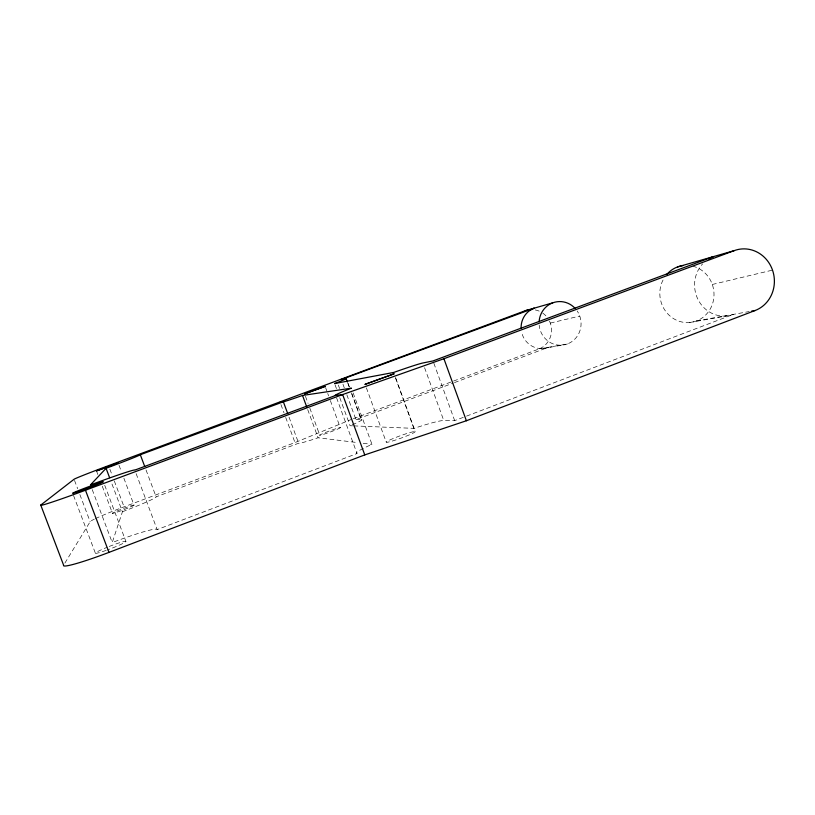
<?xml version="1.0" encoding="UTF-8"?>
<svg xmlns="http://www.w3.org/2000/svg" width="815" height="815" viewBox="0 0 815 815"><rect width="100%" height="100%" fill="white"/><g stroke="black" fill="none" stroke-linecap="round" stroke-linejoin="round"><path stroke-width="0.61" stroke-dasharray="4.08 3.06" d="M353.15 392.952L371.976 444.358A47.148 3.81 -20 0 0 357.021 453.537L157.173 529.587A50.204 4.004 -21.1 0 0 112.236 542.556L122.444 511.738L111.37 482.388M64.905 563.073L90.139 521.692A35.3 2.007 -20.8 0 1 94.275 519.186M95.375 518.656A35.3 2.007 -20.8 0 1 124.063 506.838L294.979 442.576L350.99 419.603M353.832 425.888L414.061 428.364A47.148 3.81 -20 0 1 443.757 420.52L454.678 420.632L465.355 416.567M466.537 416.108L733.561 314.335A30.634 28.749 80.8 0 1 699.331 301.866A30.634 28.749 80.8 0 1 702.611 263.887M353.364 418.706L538.827 349.024L567.464 343.92A21.852 20.976 80.2 0 0 577.203 311.004M346.844 394.786L355.951 419.654L453.283 383.05M454.475 382.602L548.24 347.343A20.833 20.049 80.1 0 1 521.508 331.644M122.444 511.738A35.3 2.007 -20.8 0 0 156.123 496.855L298.647 443.228A33.68 1.936 -20.2 0 0 318.095 437.767L358.193 442.677M550.319 323.076L579.76 316.057M712.3 284.476L772.508 270.122M696.499 320.937L749.168 311.564M543.136 348.504L562.126 345.142M689.622 322.516L726.257 316.016M355.951 419.654L361.177 419.705L351.275 392.667M339.753 397.628L350.063 425.725L352.569 425.838M363.205 443.289L371.976 444.358M73.554 495.551L95.355 553.11M109.872 469.185L112.093 475.064M114.304 480.952L124.063 506.838M104.728 485.292L125.928 541.476M96.944 472.13L97.831 474.483M102.272 486.239L112.48 513.287M92.238 489.632L112.236 542.556M74.522 480.432L77.649 488.684M79.88 494.573L90.139 521.692M146.028 469.949L156.123 496.855M136.146 473.668L157.173 529.587M119.021 465.284L121.231 471.152M123.88 478.191L134.037 505.168A11.532 0.652 -20.8 0 1 117.717 511.932A11.532 0.652 -20.8 0 1 118.012 510.608A11.532 0.652 -20.8 0 1 134.037 505.168M289.04 417.188L298.647 443.228M280.941 404.546L283.977 412.767M285.708 417.463L294.979 442.576M325.572 387.583L327.304 392.31M327.732 393.492L328.598 395.856M330.34 400.572L340.313 427.732A11.003 0.632 -20.2 0 1 323.952 434.201A11.003 0.632 -20.2 0 1 325.868 432.337A11.003 0.632 -20.2 0 1 340.313 427.732M305.462 396.294L308.07 403.384M309.812 408.101L319.816 435.271M307.703 409.558L318.095 437.767M366.393 387.869L386.208 442.076M348.087 383.437L349.38 386.982M351.55 392.901L361.514 420.112M347.832 383.274L349.126 386.799M342.972 384.242L344.266 387.757M338.317 385.067L339.58 388.49M335.026 384.741L336.748 389.427M336.564 397.781L357.021 453.537M395.856 378.405L414.061 428.364M395.306 377.406L415.11 431.777A15.403 1.243 -20 0 1 392.85 440.874A15.403 1.243 -20 0 1 393.981 438.185A15.403 1.243 -20 0 1 415.11 431.777M433.865 363.266L454.678 420.632M424.574 367.687L443.757 420.52M361.177 419.705A33.68 1.936 -20.2 0 1 350.063 425.725M109.22 546.457A16.392 1.304 -21.1 0 1 125.897 541.557A16.392 1.304 -21.1 0 1 107.122 550.033M106.144 550.38A16.392 1.304 -21.1 0 1 95.345 553.13A16.392 1.304 -21.1 0 1 107.264 547.242M567.403 343.95A21.852 20.976 80.2 0 1 539.173 325.165M535.241 309.934A20.334 19.601 80.1 0 1 540.121 311.564M542.81 313.154A20.334 19.601 80.1 0 1 546.661 316.689M549.504 321.12A20.334 19.601 80.1 0 1 538.827 349.024M692.628 266.108A28.668 27.048 80.7 0 1 712.687 303.323A28.668 27.048 80.7 0 1 675.992 319.959A28.668 27.048 80.7 0 1 663.359 279.382"/><path stroke-width="1.22" d="M106.062 468.299L90.455 484.925A50.316 1.62 -20.5 0 1 134.811 470.102L335.699 395.407A47.26 1.538 -20.1 0 1 351.397 388.164L302.518 395.448A33.731 0.784 -20.1 0 1 283.355 401.795L140.312 454.739A35.361 0.805 -20.4 0 1 106.062 468.299L109.607 477.692M677.51 266.953L734.254 250.623A31.775 29.737 80.9 0 1 772.498 270.081A31.775 29.737 80.9 0 1 755.169 310.495L466.384 420.754L364.763 454.902L108.976 552.387A50.204 4.004 -21.1 0 1 63.611 565.192L40.75 505.076L74.073 479.251A35.361 0.805 -20.4 0 1 108.538 465.65L525.125 310.78L552.794 302.823A21.852 20.976 80.2 0 1 575.095 308.345M708.897 259.038L713.278 256.664L433.03 360.933L422.873 362.991A47.26 1.538 -20.1 0 0 393.686 372.455L334.598 383.57A33.731 0.784 -20.1 0 0 346.11 378.568L347.404 382.092M40.75 505.076A50.316 1.62 -20.5 0 0 85.473 490.233L342.646 394.562L443.92 358.722L734.254 250.623M346.11 378.568L341.261 379.556L534.253 308.152L529.577 310.637A20.833 20.049 80.1 0 0 521.121 328.394M751.562 311.136L755.169 310.495M335.699 395.407L342.646 394.562L364.763 454.902M280.075 402.192L283.355 401.795L287.726 413.633M85.473 490.233L108.976 552.387M140.312 454.739L144.703 466.435M302.518 395.448L306.837 407.205M443.92 358.722L466.384 420.754M539.112 321.731A21.852 20.976 80.2 0 1 552.764 302.834M525.125 310.78A20.334 19.601 80.1 0 1 530.117 309.669M666.823 274.39A28.668 27.048 80.7 0 1 683.245 265.547M304.616 393.859L325.134 386.402L304.616 393.859M394.012 373.861L365.1 384.334L394.012 373.861M118.144 462.94L96.496 470.948L118.144 462.94M79.788 491.058A16.432 0.53 -20.5 0 0 103.403 481.777A16.432 0.53 -20.5 0 0 80.868 489.672A16.432 0.53 -20.5 0 0 79.788 491.058"/></g></svg>
